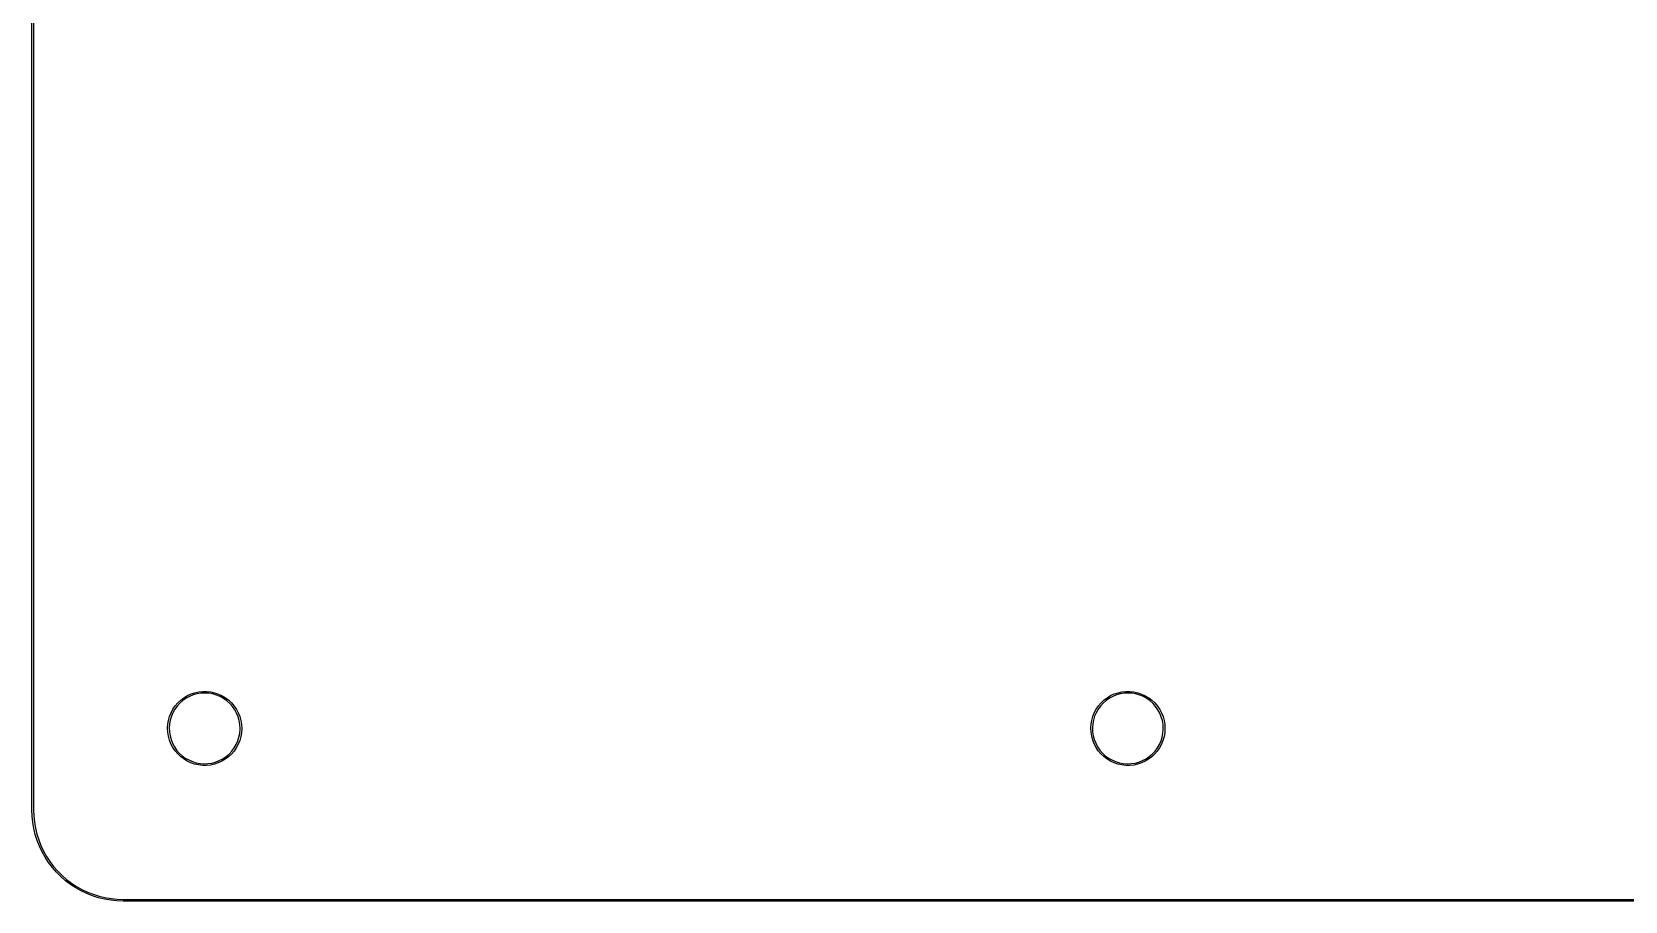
# Model space of a CAD drawing. Extents: x 63 to 356, y -222 to -69.
# Drawn here: x 62.6 to 202.4, y -221.5 to -145.3 of the extents above; entities that cross this region are included whole.
import ezdxf

# ---------------------------------------------------------------- set-up
doc = ezdxf.new("R2010")
doc.units = 0
doc.layers.add('BLACK', color=7, linetype='CONTINUOUS')

msp = doc.modelspace()

# ---------------------------------------------------------------- linework, layer by layer
at = {"layer": 'BLACK', "linetype": 'CONTINUOUS'}
for p, q in [((62.6312, -213.519), (62.6312, -76.9937)), ((62.7812, -76.9937), (62.7812, -213.519)), ((75.4339, -204.134), (75.6898, -203.893)), ((75.8759, -203.928), (75.6151, -204.157)), ((75.6898, -203.893), (75.9701, -203.681)), ((76.1606, -203.73), (75.8759, -203.928)), ((75.9701, -203.681), (76.2717, -203.5)), ((76.4655, -203.566), (76.1606, -203.73)), ((76.2717, -203.5), (76.5911, -203.353)), ((76.7869, -203.436), (76.4655, -203.566)), ((76.5911, -203.353), (76.9244, -203.242)), ((77.1208, -203.343), (76.7869, -203.436)), ((76.9244, -203.242), (77.2679, -203.167)), ((77.463, -203.287), (77.1208, -203.343)), ((77.2679, -203.167), (77.6174, -203.129)), ((77.8092, -203.27), (77.463, -203.287)), ((77.6174, -203.129), (77.9689, -203.13)), ((78.1551, -203.292), (77.8092, -203.27)), ((77.9689, -203.13), (78.3183, -203.169)), ((78.4965, -203.352), (78.1551, -203.292)), ((78.3183, -203.169), (78.6615, -203.245)), ((78.829, -203.45), (78.4965, -203.352)), ((78.6615, -203.245), (78.9944, -203.357)), ((79.1486, -203.584), (78.829, -203.45)), ((78.9944, -203.357), (79.3133, -203.505)), ((79.4512, -203.753), (79.1486, -203.584)), ((79.3133, -203.505), (79.6143, -203.687)), ((79.733, -203.955), (79.4512, -203.753)), ((79.6143, -203.687), (79.8939, -203.9)), ((79.9906, -204.187), (79.733, -203.955)), ((79.8939, -203.9), (80.1489, -204.142)), ((156.396, -204.134), (156.652, -203.893)), ((156.838, -203.928), (156.578, -204.157)), ((156.652, -203.893), (156.933, -203.681)), ((157.123, -203.73), (156.838, -203.928)), ((156.933, -203.681), (157.234, -203.5)), ((157.428, -203.566), (157.123, -203.73)), ((157.234, -203.5), (157.554, -203.353)), ((157.749, -203.436), (157.428, -203.566)), ((157.554, -203.353), (157.887, -203.242)), ((158.083, -203.343), (157.749, -203.436)), ((157.887, -203.242), (158.23, -203.167)), ((158.425, -203.287), (158.083, -203.343)), ((158.23, -203.167), (158.58, -203.129)), ((158.772, -203.27), (158.425, -203.287)), ((158.58, -203.129), (158.931, -203.13)), ((159.118, -203.292), (158.772, -203.27)), ((158.931, -203.13), (159.281, -203.169)), ((159.459, -203.352), (159.118, -203.292)), ((159.281, -203.169), (159.624, -203.245)), ((159.792, -203.45), (159.459, -203.352)), ((159.624, -203.245), (159.957, -203.357)), ((160.111, -203.584), (159.792, -203.45)), ((159.957, -203.357), (160.276, -203.505)), ((160.414, -203.753), (160.111, -203.584)), ((160.276, -203.505), (160.577, -203.687)), ((160.696, -203.955), (160.414, -203.753)), ((160.577, -203.687), (160.856, -203.9)), ((160.953, -204.187), (160.696, -203.955)), ((160.856, -203.9), (161.111, -204.142)), ((74.6158, -205.666), (74.7109, -205.328)), ((74.7109, -205.328), (74.842, -205.001)), ((74.8699, -205.313), (74.7697, -205.645)), ((74.842, -205.001), (75.0076, -204.691)), ((75.0064, -204.994), (74.8699, -205.313)), ((75.1776, -204.693), (75.0064, -204.994)), ((75.0076, -204.691), (75.2057, -204.401)), ((75.3814, -204.413), (75.1776, -204.693)), ((75.2057, -204.401), (75.4339, -204.134)), ((75.6151, -204.157), (75.3814, -204.413)), ((80.2208, -204.446), (79.9906, -204.187)), ((80.1489, -204.142), (80.3762, -204.41)), ((80.4206, -204.73), (80.2208, -204.446)), ((80.3762, -204.41), (80.5733, -204.701)), ((80.5876, -205.033), (80.4206, -204.73)), ((80.5733, -204.701), (80.7378, -205.012)), ((80.7197, -205.354), (80.5876, -205.033)), ((80.8152, -205.687), (80.7197, -205.354)), ((80.7378, -205.012), (80.8677, -205.338)), ((80.8677, -205.338), (80.9617, -205.677)), ((155.578, -205.666), (155.673, -205.328)), ((155.673, -205.328), (155.804, -205.001)), ((155.832, -205.313), (155.732, -205.645)), ((155.804, -205.001), (155.97, -204.691)), ((155.969, -204.994), (155.832, -205.313)), ((156.14, -204.693), (155.969, -204.994)), ((155.97, -204.691), (156.168, -204.401)), ((156.344, -204.413), (156.14, -204.693)), ((156.168, -204.401), (156.396, -204.134)), ((156.578, -204.157), (156.344, -204.413)), ((161.183, -204.446), (160.953, -204.187)), ((161.111, -204.142), (161.339, -204.41)), ((161.383, -204.73), (161.183, -204.446)), ((161.339, -204.41), (161.536, -204.701)), ((161.55, -205.033), (161.383, -204.73)), ((161.536, -204.701), (161.7, -205.012)), ((161.682, -205.354), (161.55, -205.033)), ((161.778, -205.687), (161.682, -205.354)), ((161.7, -205.012), (161.83, -205.338)), ((161.83, -205.338), (161.924, -205.677)), ((74.5375, -206.364), (74.5394, -206.332)), ((74.5553, -206.715), (74.5375, -206.364)), ((74.5394, -206.332), (74.5578, -206.013)), ((74.6109, -207.062), (74.5553, -206.715)), ((74.5578, -206.013), (74.6158, -205.666)), ((74.7071, -205.986), (74.6829, -206.332)), ((74.6829, -206.332), (74.6974, -206.678)), ((74.6974, -206.678), (74.7505, -207.021)), ((74.7697, -205.645), (74.7071, -205.986)), ((80.873, -206.029), (80.8152, -205.687)), ((80.8622, -206.807), (80.8912, -206.462)), ((80.8924, -206.375), (80.873, -206.029)), ((80.8912, -206.462), (80.8924, -206.375)), ((81.016, -206.749), (80.9567, -207.095)), ((80.9617, -205.677), (81.0185, -206.024)), ((81.0374, -206.398), (81.016, -206.749)), ((81.0185, -206.024), (81.0375, -206.375)), ((81.0375, -206.375), (81.0374, -206.398)), ((155.5, -206.364), (155.502, -206.332)), ((155.518, -206.715), (155.5, -206.364)), ((155.502, -206.332), (155.52, -206.013)), ((155.573, -207.062), (155.518, -206.715)), ((155.52, -206.013), (155.578, -205.666)), ((155.67, -205.986), (155.645, -206.332)), ((155.645, -206.332), (155.66, -206.678)), ((155.66, -206.678), (155.713, -207.021)), ((155.732, -205.645), (155.67, -205.986)), ((161.836, -206.029), (161.778, -205.687)), ((161.825, -206.807), (161.854, -206.462)), ((161.855, -206.375), (161.836, -206.029)), ((161.854, -206.462), (161.855, -206.375)), ((161.978, -206.749), (161.919, -207.095)), ((161.924, -205.677), (161.981, -206.024)), ((162, -206.398), (161.978, -206.749)), ((161.981, -206.024), (162, -206.375)), ((162, -206.375), (162, -206.398)), ((74.7037, -207.401), (74.6109, -207.062)), ((74.8325, -207.728), (74.7037, -207.401)), ((74.7505, -207.021), (74.8413, -207.355)), ((74.9959, -208.039), (74.8325, -207.728)), ((74.8413, -207.355), (74.969, -207.677)), ((74.969, -207.677), (75.1317, -207.983)), ((75.1919, -208.331), (74.9959, -208.039)), ((75.1317, -207.983), (75.3275, -208.269)), ((80.166, -208.371), (80.3736, -208.093)), ((80.5615, -208.068), (80.3624, -208.358)), ((80.3736, -208.093), (80.549, -207.794)), ((80.549, -207.794), (80.69, -207.478)), ((80.7282, -207.759), (80.5615, -208.068)), ((80.69, -207.478), (80.7948, -207.147)), ((80.8604, -207.433), (80.7282, -207.759)), ((80.7948, -207.147), (80.8622, -206.807)), ((80.9567, -207.095), (80.8604, -207.433)), ((155.666, -207.401), (155.573, -207.062)), ((155.795, -207.728), (155.666, -207.401)), ((155.713, -207.021), (155.804, -207.355)), ((155.958, -208.039), (155.795, -207.728)), ((155.804, -207.355), (155.931, -207.677)), ((155.931, -207.677), (156.094, -207.983)), ((156.154, -208.331), (155.958, -208.039)), ((156.094, -207.983), (156.29, -208.269)), ((161.128, -208.371), (161.336, -208.093)), ((161.524, -208.068), (161.325, -208.358)), ((161.336, -208.093), (161.512, -207.794)), ((161.512, -207.794), (161.653, -207.478)), ((161.691, -207.759), (161.524, -208.068)), ((161.653, -207.478), (161.757, -207.147)), ((161.823, -207.433), (161.691, -207.759)), ((161.757, -207.147), (161.825, -206.807)), ((161.919, -207.095), (161.823, -207.433)), ((75.4184, -208.6), (75.1919, -208.331)), ((75.3275, -208.269), (75.554, -208.532)), ((75.6725, -208.843), (75.4184, -208.6)), ((75.554, -208.532), (75.8084, -208.767)), ((75.9514, -209.057), (75.6725, -208.843)), ((75.8084, -208.767), (76.0874, -208.973)), ((76.2517, -209.239), (75.9514, -209.057)), ((76.0874, -208.973), (76.3876, -209.146)), ((76.57, -209.388), (76.2517, -209.239)), ((76.3876, -209.146), (76.7052, -209.285)), ((76.9026, -209.502), (76.57, -209.388)), ((76.7052, -209.285), (77.0364, -209.388)), ((77.2455, -209.579), (76.9026, -209.502)), ((77.0364, -209.388), (77.3769, -209.453)), ((77.5948, -209.619), (77.2455, -209.579)), ((77.3769, -209.453), (77.7225, -209.479)), ((77.7225, -209.479), (78.0689, -209.467)), ((78.2959, -209.585), (77.9463, -209.621)), ((78.0689, -209.467), (78.4118, -209.416)), ((78.6396, -209.511), (78.2959, -209.585)), ((78.4118, -209.416), (78.747, -209.328)), ((78.9733, -209.401), (78.6396, -209.511)), ((78.747, -209.328), (79.0701, -209.203)), ((79.2932, -209.255), (78.9733, -209.401)), ((79.0701, -209.203), (79.3773, -209.042)), ((79.5955, -209.076), (79.2932, -209.255)), ((79.3773, -209.042), (79.6647, -208.848)), ((79.8766, -208.865), (79.5955, -209.076)), ((79.6647, -208.848), (79.9287, -208.623)), ((80.1332, -208.624), (79.8766, -208.865)), ((79.9287, -208.623), (80.166, -208.371)), ((80.3624, -208.358), (80.1332, -208.624)), ((156.381, -208.6), (156.154, -208.331)), ((156.29, -208.269), (156.517, -208.532)), ((156.635, -208.843), (156.381, -208.6)), ((156.517, -208.532), (156.771, -208.767)), ((156.914, -209.057), (156.635, -208.843)), ((156.771, -208.767), (157.05, -208.973)), ((157.214, -209.239), (156.914, -209.057)), ((157.05, -208.973), (157.35, -209.146)), ((157.533, -209.388), (157.214, -209.239)), ((157.35, -209.146), (157.668, -209.285)), ((157.865, -209.502), (157.533, -209.388)), ((157.668, -209.285), (157.999, -209.388)), ((158.208, -209.579), (157.865, -209.502)), ((157.999, -209.388), (158.339, -209.453)), ((158.557, -209.619), (158.208, -209.579)), ((158.339, -209.453), (158.685, -209.479)), ((158.685, -209.479), (159.031, -209.467)), ((159.258, -209.585), (158.909, -209.621)), ((159.031, -209.467), (159.374, -209.416)), ((159.602, -209.511), (159.258, -209.585)), ((159.374, -209.416), (159.709, -209.328)), ((159.936, -209.401), (159.602, -209.511)), ((159.709, -209.328), (160.033, -209.203)), ((160.256, -209.255), (159.936, -209.401)), ((160.033, -209.203), (160.34, -209.042)), ((160.558, -209.076), (160.256, -209.255)), ((160.34, -209.042), (160.627, -208.848)), ((160.839, -208.865), (160.558, -209.076)), ((160.627, -208.848), (160.891, -208.623)), ((161.096, -208.624), (160.839, -208.865)), ((160.891, -208.623), (161.128, -208.371)), ((161.325, -208.358), (161.096, -208.624)), ((77.9463, -209.621), (77.5948, -209.619)), ((158.909, -209.621), (158.557, -209.619)), ((62.6499, -214.066), (62.6312, -213.519)), ((62.7812, -213.519), (62.7774, -213.541)), ((62.7774, -213.541), (62.795, -214.056)), ((62.7059, -214.61), (62.6499, -214.066)), ((62.7988, -215.149), (62.7059, -214.61)), ((62.795, -214.056), (62.8499, -214.59)), ((62.9284, -215.68), (62.7988, -215.149)), ((62.8499, -214.59), (62.9412, -215.119)), ((62.9412, -215.119), (63.0684, -215.641)), ((63.0939, -216.202), (62.9284, -215.68)), ((63.0684, -215.641), (63.2309, -216.153)), ((63.2946, -216.711), (63.0939, -216.202)), ((63.2309, -216.153), (63.428, -216.653)), ((63.5296, -217.205), (63.2946, -216.711)), ((63.428, -216.653), (63.6587, -217.138)), ((63.7977, -217.682), (63.5296, -217.205)), ((63.6587, -217.138), (63.922, -217.606)), ((64.0978, -218.139), (63.7977, -217.682)), ((63.922, -217.606), (64.2166, -218.056)), ((64.4284, -218.575), (64.0978, -218.139)), ((64.2166, -218.056), (64.5412, -218.484)), ((64.7879, -218.988), (64.4284, -218.575)), ((64.5412, -218.484), (64.8942, -218.888)), ((65.1748, -219.375), (64.7879, -218.988)), ((64.8942, -218.888), (65.274, -219.268)), ((65.274, -219.268), (65.6789, -219.621)), ((65.5872, -219.734), (65.1748, -219.375)), ((66.0231, -220.065), (65.5872, -219.734)), ((65.6789, -219.621), (66.107, -219.946)), ((66.4806, -220.365), (66.0231, -220.065)), ((66.107, -219.946), (66.5561, -220.241)), ((66.9575, -220.633), (66.4806, -220.365)), ((66.5561, -220.241), (67.0244, -220.504)), ((67.4516, -220.868), (66.9575, -220.633)), ((67.0244, -220.504), (67.5095, -220.735)), ((67.5095, -220.735), (68.0092, -220.932)), ((67.9605, -221.069), (67.4516, -220.868)), ((68.482, -221.234), (67.9605, -221.069)), ((68.0092, -220.932), (68.5212, -221.094)), ((69.0136, -221.364), (68.482, -221.234)), ((68.5212, -221.094), (69.0431, -221.221)), ((69.5527, -221.457), (69.0136, -221.364)), ((69.0431, -221.221), (69.5725, -221.313)), ((70.097, -221.513), (69.5527, -221.457)), ((69.5725, -221.313), (70.1069, -221.367)), ((70.6437, -221.531), (70.097, -221.513)), ((70.1069, -221.367), (70.631, -221.385)), ((70.631, -221.385), (70.6437, -221.381)), ((70.6437, -221.381), (348.456, -221.381)), ((348.456, -221.531), (70.6437, -221.531))]:
    msp.add_line(p, q, dxfattribs=at)

doc.saveas('drawing.dxf')
